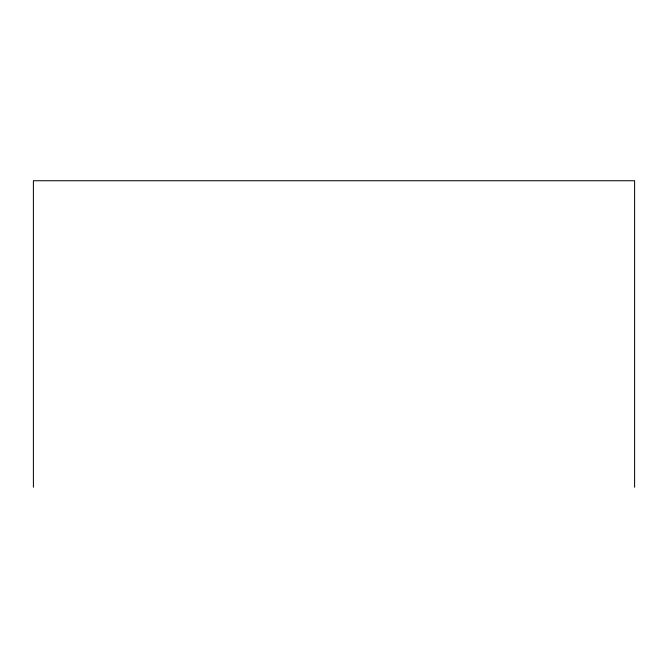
<?xml version="1.0" encoding="UTF-8"?>
<svg xmlns="http://www.w3.org/2000/svg" width="668" height="668" viewBox="0 0 668 668"><rect width="100%" height="100%" fill="white"/><g stroke="black" fill="none" stroke-linecap="round" stroke-linejoin="round"><path stroke-width="1" d="M634.6 487.264L634.6 180.736L33.4 180.736L33.4 487.264"/></g></svg>
